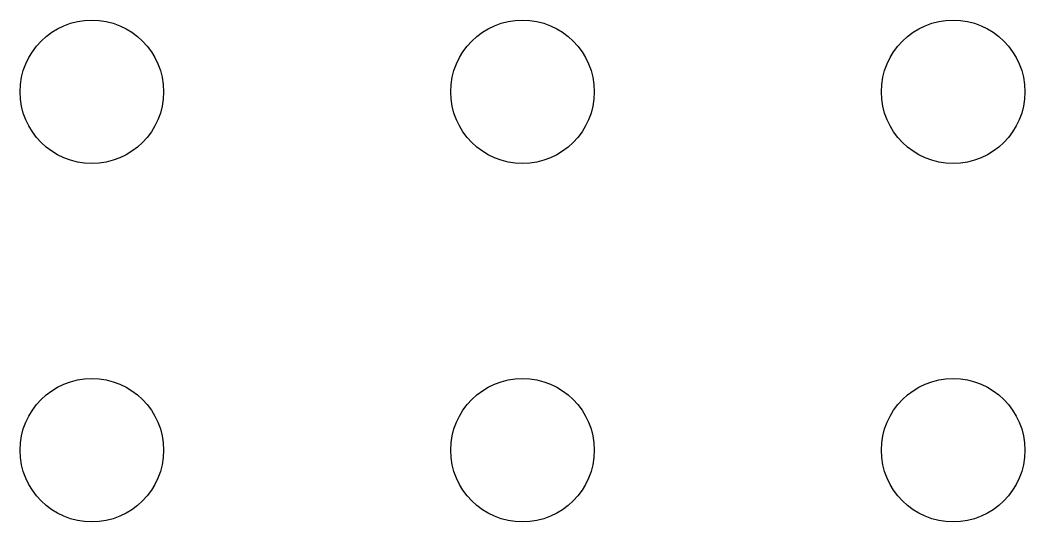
# Model space of a CAD drawing. Header units: metres. Extents: x -5 to 65, y -5 to 30.
import ezdxf

# ---------------------------------------------------------------- set-up
doc = ezdxf.new("R2010")
doc.units = ezdxf.units.M

# ---------------------------------------------------------------- blocks, each defined once
blk = doc.blocks.new('CELL')
blk.add_circle((0, 0), 5)

msp = doc.modelspace()

# ---------------------------------------------------------------- block references
at = {"row_count": 2, "column_count": 3, "row_spacing": 25, "column_spacing": 30}
msp.add_blockref('CELL', (0, 0), dxfattribs=at)

doc.saveas('drawing.dxf')
